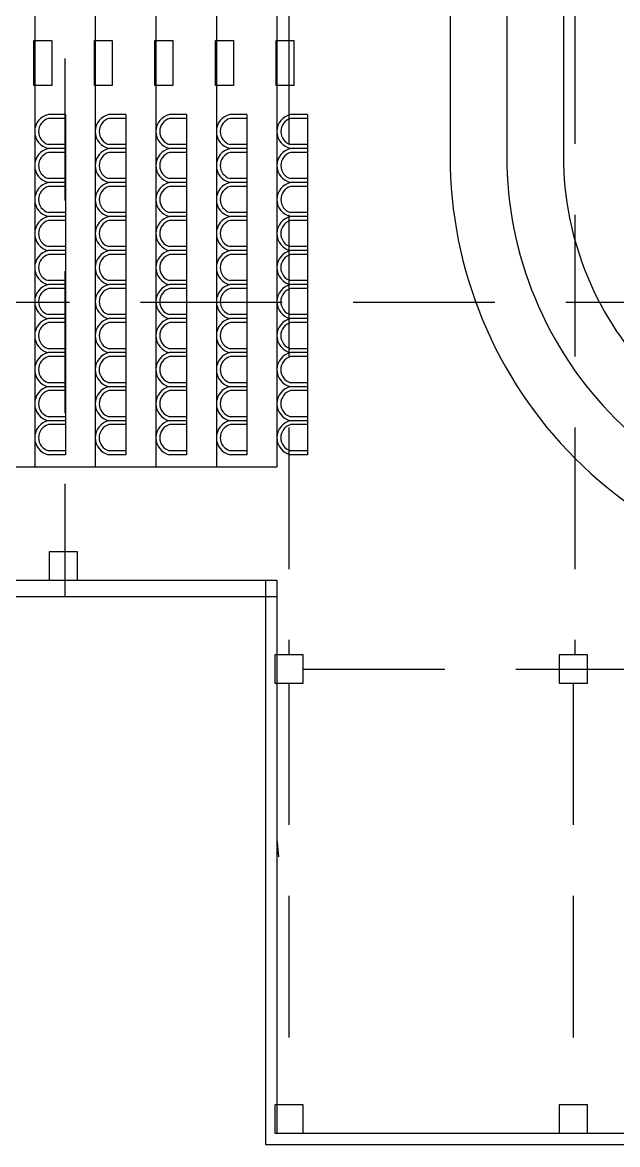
# Model space of a CAD drawing. Header units: millimetres. Extents: x -17017 to 2697, y 1903 to 18260.
# Drawn here: x -16997.721 to -16995.622, y 18215.429 to 18219.386 of the extents above; entities that cross this region are included whole.
import ezdxf

# ---------------------------------------------------------------- set-up
doc = ezdxf.new("R2010")
doc.units = ezdxf.units.MM
doc.linetypes.add('DASHED', pattern=[0.75, 0.5, -0.25])
doc.layers.add('1', color=7, linetype='Continuous')
doc.layers.add('door', color=152, linetype='Continuous')

msp = doc.modelspace()

# ---------------------------------------------------------------- linework, layer by layer
for points in [[(-16996.2129, 18226.0678), (-16996.2129, 18218.9152, 0.414214), (-16994.7025, 18217.4048), (-16990.8748, 18217.4048, 0.414214), (-16989.3645, 18218.9152), (-16989.3645, 18226.0603, 0.414214), (-16990.8748, 18227.5706, 0.414214)], [(-16996.0129, 18226.0678), (-16996.0129, 18218.9152, 0.414214), (-16994.7025, 18217.6048), (-16990.8748, 18217.6048, 0.414214), (-16989.5645, 18218.9152), (-16989.5645, 18226.0603, 0.414214), (-16990.8748, 18227.3706, 0.414214)], [(-16995.8129, 18226.0678), (-16995.8129, 18218.9152, 0.414214), (-16994.7025, 18217.8048), (-16990.8748, 18217.8048, 0.414214), (-16989.7645, 18218.9152), (-16989.7645, 18226.0603, 0.414214), (-16990.8748, 18227.1706, 0.414214)]]:
    msp.add_lwpolyline(points, format="xyb")
at = {"layer": '1', "linetype": 'DASHED'}
for p, q in [((-16996.7807, 18227.7083), (-16996.7807, 18217.1558)), ((-16996.7807, 18217.0558), (-16996.7807, 18215.5693))]:
    msp.add_line(p, q, dxfattribs=at)
at = {"layer": '1'}
for p, q in [((-16997.6774, 18227.2088), (-16997.6774, 18218.5818)), ((-16997.4638, 18227.2088), (-16997.4638, 18218.5818)), ((-16997.2503, 18227.2088), (-16997.2503, 18218.5818)), ((-16997.0368, 18227.2088), (-16997.0368, 18218.5818)), ((-16996.8233, 18227.2088), (-16996.8233, 18218.5818)), ((-16997.5694, 18219.0618), (-16997.6291, 18219.0618)), ((-16997.5694, 18219.0618), (-16997.629, 18219.0618)), ((-16997.5694, 18219.0478), (-16997.629, 18219.0478)), ((-16997.5694, 18219.0618), (-16997.5694, 18218.7018)), ((-16997.3559, 18219.0618), (-16997.4155, 18219.0618)), ((-16997.3559, 18219.0618), (-16997.4155, 18219.0618)), ((-16997.3559, 18219.0478), (-16997.4155, 18219.0478)), ((-16997.3559, 18219.0618), (-16997.3559, 18218.7018)), ((-16997.1424, 18219.0618), (-16997.202, 18219.0618)), ((-16997.1423, 18219.0618), (-16997.202, 18219.0618)), ((-16997.1424, 18219.0478), (-16997.202, 18219.0478)), ((-16997.1424, 18219.0618), (-16997.1424, 18218.7018)), ((-16996.9288, 18219.0618), (-16996.9885, 18219.0618)), ((-16996.9288, 18219.0618), (-16996.9885, 18219.0618)), ((-16996.9288, 18219.0478), (-16996.9885, 18219.0478)), ((-16996.9288, 18219.0618), (-16996.9288, 18218.7018)), ((-16996.7153, 18219.0618), (-16996.7749, 18219.0618)), ((-16996.7153, 18219.0618), (-16996.7749, 18219.0618)), ((-16996.7153, 18219.0478), (-16996.7749, 18219.0478)), ((-16996.7153, 18219.0618), (-16996.7153, 18218.7018)), ((-16997.5694, 18218.9558), (-16997.629, 18218.9558)), ((-16997.5694, 18218.9418), (-16997.629, 18218.9418)), ((-16997.5694, 18218.9418), (-16997.629, 18218.9418)), ((-16997.5694, 18218.9278), (-16997.629, 18218.9278)), ((-16997.3559, 18218.9558), (-16997.4155, 18218.9558)), ((-16997.3559, 18218.9418), (-16997.4155, 18218.9418)), ((-16997.3559, 18218.9418), (-16997.4155, 18218.9418)), ((-16997.3559, 18218.9278), (-16997.4155, 18218.9278)), ((-16997.1424, 18218.9558), (-16997.202, 18218.9558)), ((-16997.1423, 18218.9418), (-16997.202, 18218.9418)), ((-16997.1423, 18218.9418), (-16997.202, 18218.9418)), ((-16997.1424, 18218.9278), (-16997.202, 18218.9278)), ((-16996.9288, 18218.9558), (-16996.9885, 18218.9558)), ((-16996.9288, 18218.9418), (-16996.9885, 18218.9418)), ((-16996.9288, 18218.9418), (-16996.9885, 18218.9418)), ((-16996.9288, 18218.9278), (-16996.9885, 18218.9278)), ((-16996.7153, 18218.9558), (-16996.7749, 18218.9558)), ((-16996.7153, 18218.9418), (-16996.7749, 18218.9418)), ((-16996.7153, 18218.9418), (-16996.7749, 18218.9418)), ((-16996.7153, 18218.9278), (-16996.7749, 18218.9278)), ((-16997.5694, 18218.8358), (-16997.629, 18218.8358)), ((-16997.5694, 18218.8218), (-16997.629, 18218.8218)), ((-16997.5694, 18218.8218), (-16997.629, 18218.8218)), ((-16997.5694, 18218.8078), (-16997.629, 18218.8078)), ((-16997.3559, 18218.8358), (-16997.4155, 18218.8358)), ((-16997.3559, 18218.8218), (-16997.4155, 18218.8218)), ((-16997.3559, 18218.8218), (-16997.4155, 18218.8218)), ((-16997.3559, 18218.8078), (-16997.4155, 18218.8078)), ((-16997.1424, 18218.8358), (-16997.202, 18218.8358)), ((-16997.1423, 18218.8218), (-16997.202, 18218.8218)), ((-16997.1423, 18218.8218), (-16997.202, 18218.8218)), ((-16997.1424, 18218.8078), (-16997.202, 18218.8078)), ((-16996.9288, 18218.8358), (-16996.9885, 18218.8358)), ((-16996.9288, 18218.8218), (-16996.9885, 18218.8218)), ((-16996.9288, 18218.8218), (-16996.9885, 18218.8218)), ((-16996.9288, 18218.8078), (-16996.9885, 18218.8078)), ((-16996.7153, 18218.8358), (-16996.7749, 18218.8358)), ((-16996.7153, 18218.8218), (-16996.7749, 18218.8218)), ((-16996.7153, 18218.8218), (-16996.7749, 18218.8218)), ((-16996.7153, 18218.8078), (-16996.7749, 18218.8078)), ((-16997.5694, 18218.6878), (-16997.6291, 18218.6878)), ((-16997.5694, 18218.7158), (-16997.629, 18218.7158)), ((-16997.5694, 18218.7018), (-16997.629, 18218.7018)), ((-16997.5694, 18218.7018), (-16997.629, 18218.7018)), ((-16997.5694, 18218.7018), (-16997.5694, 18218.5818)), ((-16997.3559, 18218.7158), (-16997.4155, 18218.7158)), ((-16997.3559, 18218.7018), (-16997.4155, 18218.7018)), ((-16997.3559, 18218.7018), (-16997.4155, 18218.7018)), ((-16997.3559, 18218.6878), (-16997.4155, 18218.6878)), ((-16997.3559, 18218.7018), (-16997.3559, 18218.5818)), ((-16997.1424, 18218.7158), (-16997.202, 18218.7158)), ((-16997.1423, 18218.7018), (-16997.202, 18218.7018)), ((-16997.1423, 18218.7018), (-16997.202, 18218.7018)), ((-16997.1424, 18218.6878), (-16997.202, 18218.6878)), ((-16997.1424, 18218.7018), (-16997.1424, 18218.5818)), ((-16996.9288, 18218.7158), (-16996.9885, 18218.7158)), ((-16996.9288, 18218.7018), (-16996.9885, 18218.7018)), ((-16996.9288, 18218.7018), (-16996.9885, 18218.7018)), ((-16996.9288, 18218.6878), (-16996.9885, 18218.6878)), ((-16996.9288, 18218.7018), (-16996.9288, 18218.5818)), ((-16996.7153, 18218.7158), (-16996.7749, 18218.7158)), ((-16996.7153, 18218.7018), (-16996.7749, 18218.7018)), ((-16996.7153, 18218.7018), (-16996.7749, 18218.7018)), ((-16996.7153, 18218.6878), (-16996.7749, 18218.6878)), ((-16996.7153, 18218.7018), (-16996.7153, 18218.5818)), ((-16997.6774, 18218.6196), (-16997.6774, 18217.8192)), ((-16997.4639, 18218.6196), (-16997.4639, 18217.8192)), ((-16997.2503, 18218.6196), (-16997.2503, 18217.8192)), ((-16997.0368, 18218.6196), (-16997.0368, 18217.8192)), ((-16996.8233, 18218.6196), (-16996.8233, 18217.8192)), ((-16997.5694, 18218.5958), (-16997.6291, 18218.5958)), ((-16997.5694, 18218.5818), (-16997.6291, 18218.5818)), ((-16997.5694, 18218.5818), (-16997.6291, 18218.5818)), ((-16997.5694, 18218.5818), (-16997.5694, 18218.2218)), ((-16997.3559, 18218.5958), (-16997.4155, 18218.5958)), ((-16997.3559, 18218.5818), (-16997.4155, 18218.5818)), ((-16997.3559, 18218.5818), (-16997.4155, 18218.5818)), ((-16997.3559, 18218.5818), (-16997.3559, 18218.2218)), ((-16997.1424, 18218.5958), (-16997.202, 18218.5958)), ((-16997.1424, 18218.5818), (-16997.202, 18218.5818)), ((-16997.1424, 18218.5818), (-16997.202, 18218.5818)), ((-16997.1424, 18218.5818), (-16997.1424, 18218.2218)), ((-16996.9288, 18218.5958), (-16996.9885, 18218.5958)), ((-16996.9288, 18218.5818), (-16996.9885, 18218.5818)), ((-16996.9288, 18218.5818), (-16996.9885, 18218.5818)), ((-16996.9288, 18218.5818), (-16996.9288, 18218.2218)), ((-16996.7153, 18218.5818), (-16996.775, 18218.5818)), ((-16996.7153, 18218.5958), (-16996.7749, 18218.5958)), ((-16996.7153, 18218.5818), (-16996.7749, 18218.5818)), ((-16996.7153, 18218.5818), (-16996.7153, 18218.2218)), ((-16997.5694, 18218.5678), (-16997.6291, 18218.5678)), ((-16997.3559, 18218.5678), (-16997.4155, 18218.5678)), ((-16997.1424, 18218.5678), (-16997.202, 18218.5678)), ((-16996.9288, 18218.5678), (-16996.9885, 18218.5678)), ((-16996.7153, 18218.5678), (-16996.7749, 18218.5678)), ((-16997.5694, 18218.4758), (-16997.6291, 18218.4758)), ((-16997.5694, 18218.4618), (-16997.6291, 18218.4618)), ((-16997.5694, 18218.4618), (-16997.6291, 18218.4618)), ((-16997.3559, 18218.4758), (-16997.4155, 18218.4758)), ((-16997.3559, 18218.4618), (-16997.4155, 18218.4618)), ((-16997.3559, 18218.4618), (-16997.4155, 18218.4618)), ((-16997.1424, 18218.4758), (-16997.202, 18218.4758)), ((-16997.1424, 18218.4618), (-16997.202, 18218.4618)), ((-16997.1424, 18218.4618), (-16997.202, 18218.4618)), ((-16996.9288, 18218.4758), (-16996.9885, 18218.4758)), ((-16996.9288, 18218.4618), (-16996.9885, 18218.4618)), ((-16996.9288, 18218.4618), (-16996.9885, 18218.4618)), ((-16996.7153, 18218.4758), (-16996.7749, 18218.4758)), ((-16996.7153, 18218.4618), (-16996.7749, 18218.4618)), ((-16996.7153, 18218.4618), (-16996.7749, 18218.4618)), ((-16997.5694, 18218.4478), (-16997.6291, 18218.4478)), ((-16997.3559, 18218.4478), (-16997.4155, 18218.4478)), ((-16997.1424, 18218.4478), (-16997.202, 18218.4478)), ((-16996.9288, 18218.4478), (-16996.9885, 18218.4478)), ((-16996.7153, 18218.4478), (-16996.7749, 18218.4478)), ((-16997.5694, 18218.3558), (-16997.6291, 18218.3558)), ((-16997.5694, 18218.3418), (-16997.6291, 18218.3418)), ((-16997.5694, 18218.3418), (-16997.6291, 18218.3418)), ((-16997.3559, 18218.3558), (-16997.4155, 18218.3558)), ((-16997.3559, 18218.3418), (-16997.4155, 18218.3418)), ((-16997.3559, 18218.3418), (-16997.4155, 18218.3418)), ((-16997.1424, 18218.3558), (-16997.202, 18218.3558)), ((-16997.1424, 18218.3418), (-16997.202, 18218.3418)), ((-16997.1424, 18218.3418), (-16997.202, 18218.3418)), ((-16996.9288, 18218.3558), (-16996.9885, 18218.3558)), ((-16996.9288, 18218.3418), (-16996.9885, 18218.3418)), ((-16996.9288, 18218.3418), (-16996.9885, 18218.3418)), ((-16996.7153, 18218.3558), (-16996.7749, 18218.3558)), ((-16996.7153, 18218.3418), (-16996.7749, 18218.3418)), ((-16996.7153, 18218.3418), (-16996.7749, 18218.3418)), ((-16997.5694, 18218.3278), (-16997.6291, 18218.3278)), ((-16997.3559, 18218.3278), (-16997.4155, 18218.3278)), ((-16997.1424, 18218.3278), (-16997.202, 18218.3278)), ((-16996.9288, 18218.3278), (-16996.9885, 18218.3278)), ((-16996.7153, 18218.3278), (-16996.7749, 18218.3278)), ((-16997.5694, 18218.2358), (-16997.6291, 18218.2358)), ((-16997.5694, 18218.2218), (-16997.6291, 18218.2218)), ((-16997.5694, 18218.2218), (-16997.6291, 18218.2218)), ((-16997.5694, 18218.2218), (-16997.5694, 18218.1018)), ((-16997.3559, 18218.2358), (-16997.4155, 18218.2358)), ((-16997.3559, 18218.2218), (-16997.4155, 18218.2218)), ((-16997.3559, 18218.2218), (-16997.4155, 18218.2218)), ((-16997.3559, 18218.2218), (-16997.3559, 18218.1018)), ((-16997.1424, 18218.2358), (-16997.202, 18218.2358)), ((-16997.1424, 18218.2218), (-16997.202, 18218.2218)), ((-16997.1424, 18218.2218), (-16997.202, 18218.2218)), ((-16997.1424, 18218.2218), (-16997.1424, 18218.1018)), ((-16996.9288, 18218.2358), (-16996.9885, 18218.2358)), ((-16996.9288, 18218.2218), (-16996.9885, 18218.2218)), ((-16996.9288, 18218.2218), (-16996.9885, 18218.2218)), ((-16996.9289, 18218.2218), (-16996.9289, 18218.1018)), ((-16996.7153, 18218.2358), (-16996.7749, 18218.2358)), ((-16996.7153, 18218.2218), (-16996.7749, 18218.2218)), ((-16996.7153, 18218.2218), (-16996.7749, 18218.2218)), ((-16996.7153, 18218.2218), (-16996.7153, 18218.1018)), ((-16997.5694, 18218.2078), (-16997.6291, 18218.2078)), ((-16997.3559, 18218.2078), (-16997.4155, 18218.2078)), ((-16997.1424, 18218.2078), (-16997.202, 18218.2078)), ((-16996.9289, 18218.2078), (-16996.9885, 18218.2078)), ((-16996.7153, 18218.2078), (-16996.775, 18218.2078)), ((-16997.5694, 18218.1158), (-16997.6291, 18218.1158)), ((-16997.5694, 18218.1018), (-16997.6291, 18218.1018)), ((-16997.5694, 18218.1018), (-16997.6291, 18218.1018)), ((-16997.5694, 18218.1018), (-16997.5694, 18217.9818)), ((-16997.3559, 18218.1158), (-16997.4155, 18218.1158)), ((-16997.3559, 18218.1018), (-16997.4155, 18218.1018)), ((-16997.3559, 18218.1018), (-16997.4155, 18218.1018)), ((-16997.3559, 18218.1018), (-16997.3559, 18217.9818)), ((-16997.1424, 18218.1158), (-16997.202, 18218.1158)), ((-16997.1424, 18218.1018), (-16997.202, 18218.1018)), ((-16997.1424, 18218.1018), (-16997.202, 18218.1018)), ((-16997.1424, 18218.1018), (-16997.1424, 18217.9818)), ((-16996.9289, 18218.1158), (-16996.9885, 18218.1158)), ((-16996.9288, 18218.1018), (-16996.9885, 18218.1018)), ((-16996.9288, 18218.1018), (-16996.9885, 18218.1018)), ((-16996.9288, 18218.1018), (-16996.9288, 18217.9818)), ((-16996.7153, 18218.1158), (-16996.775, 18218.1158)), ((-16996.7153, 18218.1018), (-16996.775, 18218.1018)), ((-16996.7153, 18218.1018), (-16996.775, 18218.1018)), ((-16996.7153, 18218.1018), (-16996.7153, 18217.9818)), ((-16997.5694, 18218.0878), (-16997.6291, 18218.0878)), ((-16997.3559, 18218.0878), (-16997.4155, 18218.0878)), ((-16997.1424, 18218.0878), (-16997.202, 18218.0878)), ((-16996.9288, 18218.0878), (-16996.9885, 18218.0878)), ((-16996.7153, 18218.0878), (-16996.7749, 18218.0878)), ((-16997.5694, 18217.9958), (-16997.6291, 18217.9958)), ((-16997.5694, 18217.9818), (-16997.6291, 18217.9818)), ((-16997.5694, 18217.9818), (-16997.6291, 18217.9818)), ((-16997.5694, 18217.9818), (-16997.5694, 18217.8618)), ((-16997.3559, 18217.9958), (-16997.4155, 18217.9958)), ((-16997.3559, 18217.9818), (-16997.4155, 18217.9818)), ((-16997.3559, 18217.9818), (-16997.4155, 18217.9818)), ((-16997.3559, 18217.9818), (-16997.3559, 18217.8618)), ((-16997.1424, 18217.9958), (-16997.202, 18217.9958)), ((-16997.1424, 18217.9818), (-16997.202, 18217.9818)), ((-16997.1424, 18217.9818), (-16997.202, 18217.9818)), ((-16997.1424, 18217.9818), (-16997.1424, 18217.8618)), ((-16996.9288, 18217.9958), (-16996.9885, 18217.9958)), ((-16996.9288, 18217.9818), (-16996.9885, 18217.9818)), ((-16996.9288, 18217.9818), (-16996.9885, 18217.9818)), ((-16996.9289, 18217.9818), (-16996.9289, 18217.8618)), ((-16996.7153, 18217.9958), (-16996.7749, 18217.9958)), ((-16996.7153, 18217.9818), (-16996.7749, 18217.9818)), ((-16996.7153, 18217.9818), (-16996.7749, 18217.9818)), ((-16996.7153, 18217.9818), (-16996.7153, 18217.8618)), ((-16997.5694, 18217.9678), (-16997.6291, 18217.9678)), ((-16997.3559, 18217.9678), (-16997.4155, 18217.9678)), ((-16997.1424, 18217.9678), (-16997.202, 18217.9678)), ((-16996.9289, 18217.9678), (-16996.9885, 18217.9678)), ((-16996.7153, 18217.9678), (-16996.775, 18217.9678)), ((-16997.5694, 18217.8758), (-16997.6291, 18217.8758)), ((-16997.5694, 18217.8618), (-16997.6291, 18217.8618)), ((-16997.5694, 18217.8618), (-16997.6291, 18217.8618)), ((-16997.3559, 18217.8758), (-16997.4155, 18217.8758)), ((-16997.3559, 18217.8618), (-16997.4155, 18217.8618)), ((-16997.3559, 18217.8618), (-16997.4155, 18217.8618)), ((-16997.1424, 18217.8758), (-16997.202, 18217.8758)), ((-16997.1424, 18217.8618), (-16997.202, 18217.8618)), ((-16997.1424, 18217.8618), (-16997.202, 18217.8618)), ((-16996.9289, 18217.8758), (-16996.9885, 18217.8758)), ((-16996.9288, 18217.8618), (-16996.9885, 18217.8618)), ((-16996.9288, 18217.8618), (-16996.9885, 18217.8618)), ((-16996.7153, 18217.8758), (-16996.775, 18217.8758)), ((-16996.7153, 18217.8618), (-16996.775, 18217.8618)), ((-16996.7153, 18217.8618), (-16996.775, 18217.8618)), ((-16999.6027, 18217.8192), (-16996.8233, 18217.8192)), ((-16999.3023, 18217.4192), (-16996.8233, 18217.4192)), ((-16996.8633, 18217.4192), (-16996.8633, 18215.4288)), ((-16996.8233, 18217.4192), (-16996.8233, 18215.4688)), ((-16996.8233, 18217.3604), (-16999.297, 18217.3604)), ((-16996.8233, 18216.5059), (-16996.8175, 18216.444)), ((-16996.8233, 18215.4688), (-16994.5391, 18215.4687)), ((-16996.8633, 18215.4288), (-16994.5391, 18215.4287))]:
    msp.add_line(p, q, dxfattribs=at)
for points in [[(-16997.6803, 18219.1635), (-16997.6803, 18219.3229), (-16997.6173, 18219.3229), (-16997.6173, 18219.1635)], [(-16997.4668, 18219.1635), (-16997.4668, 18219.3229), (-16997.4038, 18219.3229), (-16997.4038, 18219.1635)], [(-16997.2533, 18219.1635), (-16997.2533, 18219.3229), (-16997.1903, 18219.3229), (-16997.1903, 18219.1635)], [(-16997.0398, 18219.1635), (-16997.0398, 18219.3229), (-16996.9767, 18219.3229), (-16996.9767, 18219.1635)], [(-16996.8262, 18219.1635), (-16996.8262, 18219.3229), (-16996.7632, 18219.3229), (-16996.7632, 18219.1635)], [(-16996.7307, 18217.1558), (-16996.8307, 18217.1558), (-16996.8307, 18217.0558), (-16996.7307, 18217.0558)], [(-16996.7307, 18215.5693), (-16996.8307, 18215.5693), (-16996.8307, 18215.4693), (-16996.7307, 18215.4693)], [(-16995.7281, 18215.5693), (-16995.8281, 18215.5693), (-16995.8281, 18215.4693), (-16995.7281, 18215.4693)]]:
    msp.add_lwpolyline(points, close=True, dxfattribs=at)
msp.add_lwpolyline([(-16997.5261, 18217.4192), (-16997.5261, 18217.5192), (-16997.6261, 18217.5192), (-16997.6261, 18217.4192)], dxfattribs=at)
for centre, radius, start, end in [((-16997.616, 18219.0018), 0.0614, 102.3013, 257.6987), ((-16997.6158, 18219.0018), 0.0479, 106.121, 253.879), ((-16997.4024, 18219.0018), 0.0614, 102.3013, 257.6987), ((-16997.4022, 18219.0018), 0.0479, 106.121, 253.879), ((-16997.1889, 18219.0018), 0.0614, 102.3013, 257.6987), ((-16997.1887, 18219.0018), 0.0479, 106.121, 253.879), ((-16996.9754, 18219.0018), 0.0614, 102.3013, 257.6987), ((-16996.9752, 18219.0018), 0.0479, 106.121, 253.879), ((-16996.7618, 18219.0018), 0.0614, 102.3013, 257.6987), ((-16996.7616, 18219.0018), 0.0479, 106.121, 253.879), ((-16997.616, 18218.8818), 0.0614, 102.3013, 257.6987), ((-16997.6158, 18218.8818), 0.0479, 106.121, 253.879), ((-16997.4024, 18218.8818), 0.0614, 102.3013, 257.6987), ((-16997.4022, 18218.8818), 0.0479, 106.121, 253.879), ((-16997.1889, 18218.8818), 0.0614, 102.3013, 257.6987), ((-16997.1887, 18218.8818), 0.0479, 106.121, 253.879), ((-16996.9754, 18218.8818), 0.0614, 102.3013, 257.6987), ((-16996.9752, 18218.8818), 0.0479, 106.121, 253.879), ((-16996.7618, 18218.8818), 0.0614, 102.3013, 257.6987), ((-16996.7616, 18218.8818), 0.0479, 106.121, 253.879), ((-16997.616, 18218.7618), 0.0614, 102.3013, 257.6987), ((-16997.6158, 18218.7618), 0.0479, 106.121, 253.879), ((-16997.4024, 18218.7618), 0.0614, 102.3013, 257.6987), ((-16997.4022, 18218.7618), 0.0479, 106.121, 253.879), ((-16997.1889, 18218.7618), 0.0614, 102.3013, 257.6987), ((-16997.1887, 18218.7618), 0.0479, 106.121, 253.879), ((-16996.9754, 18218.7618), 0.0614, 102.3013, 257.6987), ((-16996.9752, 18218.7618), 0.0479, 106.121, 253.879), ((-16996.7618, 18218.7618), 0.0614, 102.3013, 257.6987), ((-16996.7616, 18218.7618), 0.0479, 106.121, 253.879), ((-16997.616, 18218.6418), 0.0614, 102.3013, 257.6987), ((-16997.6158, 18218.6418), 0.0479, 106.121, 253.879), ((-16997.4024, 18218.6418), 0.0614, 102.3013, 257.6987), ((-16997.4022, 18218.6418), 0.0479, 106.121, 253.879), ((-16997.1889, 18218.6418), 0.0614, 102.3013, 257.6987), ((-16997.1887, 18218.6418), 0.0479, 106.121, 253.879), ((-16996.9754, 18218.6418), 0.0614, 102.3013, 257.6987), ((-16996.9752, 18218.6418), 0.0479, 106.121, 253.879), ((-16996.7619, 18218.6418), 0.0614, 102.3013, 257.6987), ((-16996.7617, 18218.6418), 0.0479, 106.121, 253.879), ((-16997.616, 18218.5218), 0.0614, 102.3013, 257.6987), ((-16997.4024, 18218.5218), 0.0614, 102.3013, 257.6987), ((-16997.1889, 18218.5218), 0.0614, 102.3013, 257.6987), ((-16996.9754, 18218.5218), 0.0614, 102.3013, 257.6987), ((-16996.7619, 18218.5218), 0.0614, 102.3013, 257.6987), ((-16997.6158, 18218.5218), 0.0479, 106.121, 253.879), ((-16997.4022, 18218.5218), 0.0479, 106.121, 253.879), ((-16997.1887, 18218.5218), 0.0479, 106.121, 253.879), ((-16996.9752, 18218.5218), 0.0479, 106.121, 253.879), ((-16996.7617, 18218.5218), 0.0479, 106.121, 253.879), ((-16997.616, 18218.4018), 0.0614, 102.3013, 257.6987), ((-16997.4024, 18218.4018), 0.0614, 102.3013, 257.6987), ((-16997.1889, 18218.4018), 0.0614, 102.3013, 257.6987), ((-16996.9754, 18218.4018), 0.0614, 102.3013, 257.6987), ((-16996.7619, 18218.4018), 0.0614, 102.3013, 257.6987), ((-16997.6158, 18218.4018), 0.0479, 106.121, 253.879), ((-16997.4022, 18218.4018), 0.0479, 106.121, 253.879), ((-16997.1887, 18218.4018), 0.0479, 106.121, 253.879), ((-16996.9752, 18218.4018), 0.0479, 106.121, 253.879), ((-16996.7617, 18218.4018), 0.0479, 106.121, 253.879), ((-16997.616, 18218.2818), 0.0614, 102.3013, 257.6987), ((-16997.4024, 18218.2818), 0.0614, 102.3013, 257.6987), ((-16997.1889, 18218.2818), 0.0614, 102.3013, 257.6987), ((-16996.9754, 18218.2818), 0.0614, 102.3013, 257.6987), ((-16996.7619, 18218.2818), 0.0614, 102.3013, 257.6987), ((-16997.6158, 18218.2818), 0.0479, 106.121, 253.879), ((-16997.4022, 18218.2818), 0.0479, 106.121, 253.879), ((-16997.1887, 18218.2818), 0.0479, 106.121, 253.879), ((-16996.9752, 18218.2818), 0.0479, 106.121, 253.879), ((-16996.7617, 18218.2818), 0.0479, 106.121, 253.879), ((-16997.616, 18218.1618), 0.0614, 102.3013, 257.6987), ((-16997.4025, 18218.1618), 0.0614, 102.3013, 257.6987), ((-16997.1889, 18218.1618), 0.0614, 102.3013, 257.6987), ((-16996.9754, 18218.1618), 0.0614, 102.3013, 257.6987), ((-16996.7619, 18218.1618), 0.0614, 102.3013, 257.6987), ((-16997.6158, 18218.1618), 0.0479, 106.121, 253.879), ((-16997.4023, 18218.1618), 0.0479, 106.121, 253.879), ((-16997.1887, 18218.1618), 0.0479, 106.121, 253.879), ((-16996.9752, 18218.1618), 0.0479, 106.121, 253.879), ((-16996.7617, 18218.1618), 0.0479, 106.121, 253.879), ((-16997.616, 18218.0418), 0.0614, 102.3013, 257.6987), ((-16997.4024, 18218.0418), 0.0614, 102.3013, 257.6987), ((-16997.1889, 18218.0418), 0.0614, 102.3013, 257.6987), ((-16996.9754, 18218.0418), 0.0614, 102.3013, 257.6987), ((-16996.7619, 18218.0418), 0.0614, 102.3013, 257.6987), ((-16997.6158, 18218.0418), 0.0479, 106.121, 253.879), ((-16997.4022, 18218.0418), 0.0479, 106.121, 253.879), ((-16997.1887, 18218.0418), 0.0479, 106.121, 253.879), ((-16996.9752, 18218.0418), 0.0479, 106.121, 253.879), ((-16996.7617, 18218.0418), 0.0479, 106.121, 253.879), ((-16997.616, 18217.9218), 0.0614, 102.3013, 257.6987), ((-16997.4025, 18217.9218), 0.0614, 102.3013, 257.6987), ((-16997.1889, 18217.9218), 0.0614, 102.3013, 257.6987), ((-16996.9754, 18217.9218), 0.0614, 102.3013, 257.6987), ((-16996.7619, 18217.9218), 0.0614, 102.3013, 257.6987), ((-16997.6158, 18217.9218), 0.0479, 106.121, 253.879), ((-16997.4023, 18217.9218), 0.0479, 106.121, 253.879), ((-16997.1887, 18217.9218), 0.0479, 106.121, 253.879), ((-16996.9752, 18217.9218), 0.0479, 106.121, 253.879), ((-16996.7617, 18217.9218), 0.0479, 106.121, 253.879)]:
    msp.add_arc(centre, radius, start, end, dxfattribs=at)
at = {"layer": 'door', "linetype": 'DASHED'}
for p, q in [((-16995.7728, 18227.7083), (-16995.7728, 18217.1558)), ((-16997.5707, 18227.5088), (-16997.5707, 18217.3604)), ((-16999.5544, 18218.3993), (-16986.0172, 18218.3993)), ((-16996.7307, 18217.1058), (-16988.8382, 18217.1058)), ((-16995.779, 18217.0558), (-16995.779, 18215.5693))]:
    msp.add_line(p, q, dxfattribs=at)
at = {"layer": 'door'}
msp.add_lwpolyline([(-16995.7281, 18217.1558), (-16995.8281, 18217.1558), (-16995.8281, 18217.0558), (-16995.7281, 18217.0558)], close=True, dxfattribs=at)

doc.saveas('drawing.dxf')
